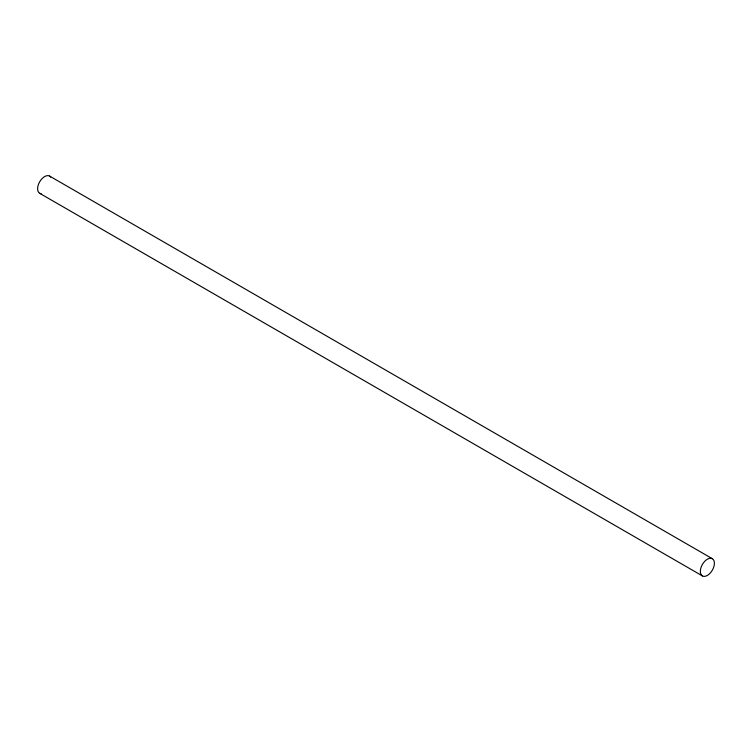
<?xml version="1.0" encoding="UTF-8"?>
<svg xmlns="http://www.w3.org/2000/svg" width="752" height="752" viewBox="0 0 752 752"><rect width="100%" height="100%" fill="white"/><g stroke="black" fill="none" stroke-linecap="round" stroke-linejoin="round"><path stroke-width="1.13" d="M49.594 176.081L712.341 558.708A9.936 5.734 -60 0 1 709.192 574.105A9.936 5.734 -60 0 1 700.582 569.132A9.936 5.734 -60 0 1 712.341 558.708M39.659 193.292L702.406 575.919M41.116 193.734A9.936 5.734 -60 0 1 39.659 181.815A9.936 5.734 -60 0 1 50.713 177.115"/></g></svg>
